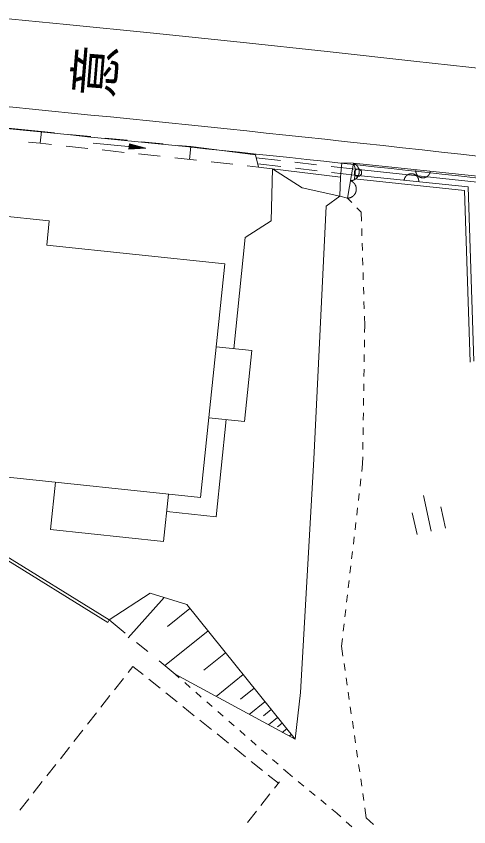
# Model space of a CAD drawing. Units: millimetres, scale not verified. Extents: x 40000 to 680000, y 20000 to 380000.
# Drawn here: x 255102 to 270618, y 276591 to 304348 of the extents above; entities that cross this region are included whole.
import ezdxf
from ezdxf.enums import TextEntityAlignment as Align

# ---------------------------------------------------------------- set-up
doc = ezdxf.new("R2010")
doc.units = ezdxf.units.MM
doc.header["$LTSCALE"] = 1000
doc.linetypes.add('CHAIN', pattern=[18.5, 12, -1.5, 3.5, -1.5])
for name, color, linetype, lineweight in [('M-BGD', 7, 'Continuous', 13), ('M-BMK', 2, 'CHAIN', 13), ('M-STR-STRC', 7, 'Continuous', 13)]:
    doc.layers.add(name, color=color, linetype=linetype, lineweight=lineweight)
doc.styles.add('ＭＳ ゴシック', font='')
doc.styles.get('ＭＳ ゴシック').set_extended_font_data('MS Gothic')

msp = doc.modelspace()

# ---------------------------------------------------------------- linework, layer by layer
at = {"layer": 'M-BGD'}
for p, q in [((255968, 300397), (252179, 300787)), ((255927, 299999), (255968, 300397)), ((256415, 300352), (255968, 300397)), ((257658, 300226), (256912, 300301)), ((258902, 300101), (258156, 300176)), ((255927, 299999), (255524, 300040)), ((255927, 299999), (256313, 299957)), ((256810, 299902), (257556, 299821)), ((257736, 299999), (259552, 299833)), ((258964, 299791), (258982, 299981)), ((259552, 299833), (258964, 299791)), ((259552, 299833), (258965, 299800)), ((259552, 299833), (258966, 299812)), ((259552, 299833), (258967, 299824)), ((259552, 299833), (258968, 299833)), ((259552, 299833), (258969, 299846)), ((259552, 299833), (258970, 299859)), ((259552, 299833), (258971, 299870)), ((259552, 299833), (258974, 299894)), ((259552, 299833), (258975, 299911)), ((259552, 299833), (258977, 299928)), ((259552, 299833), (258978, 299940)), ((259552, 299833), (258979, 299953)), ((259552, 299833), (258980, 299967)), ((259552, 299833), (258982, 299981)), ((260146, 299976), (259400, 300051)), ((261090, 299881), (260643, 299926)), ((261090, 299881), (261046, 299441)), ((263301, 299606), (261090, 299881)), ((258053, 299767), (258799, 299686)), ((259296, 299631), (260041, 299550)), ((263410, 299183), (263301, 299606)), ((260538, 299496), (261284, 299415)), ((261781, 299361), (262527, 299279)), ((263024, 299225), (263410, 299183)), ((264160, 299403), (263329, 299498)), ((264176, 299199), (263382, 299291)), ((265402, 299260), (264657, 299346)), ((266270, 299325), (266214, 298834)), ((266661, 299314), (266270, 299325)), ((266461, 298117), (266661, 299314)), ((266661, 299314), (266730, 299107)), ((266661, 299314), (271432, 298813)), ((266214, 298834), (263410, 299183)), ((263890, 299123), (263844, 297336)), ((265418, 299057), (264673, 299142)), ((266730, 299107), (265898, 299203)), ((266709, 298908), (265915, 299000)), ((266730, 299107), (266695, 298779)), ((270905, 298669), (266730, 299107)), ((270467, 298383), (266695, 298779)), ((270593, 298500), (266709, 298908)), ((270792, 292533), (270593, 298500)), ((266608, 297968), (266461, 298117)), ((270663, 292504), (270467, 298383)), ((256236, 297345), (254059, 297566)), ((266931, 297642), (266784, 297790)), ((266941, 297324), (266931, 297642)), ((256151, 296503), (256236, 297345)), ((263844, 297336), (262957, 296767)), ((266956, 296825), (266949, 297074)), ((262957, 296767), (262559, 292963)), ((262254, 295865), (256151, 296503)), ((266971, 296325), (266964, 296575)), ((266986, 295825), (266979, 296075)), ((261418, 287869), (262254, 295865)), ((267001, 295325), (266994, 295575)), ((267017, 294825), (267009, 295075)), ((267032, 294326), (267024, 294576)), ((267049, 293758), (267039, 294076)), ((267045, 293514), (267049, 293758)), ((267038, 293014), (267041, 293264)), ((261957, 293026), (263183, 292898)), ((263183, 292898), (262929, 290468)), ((267030, 292514), (267034, 292764)), ((267022, 292014), (267026, 292264)), ((267015, 291514), (267019, 291764)), ((267007, 291014), (267011, 291264)), ((267000, 290514), (267004, 290764)), ((261703, 290596), (262929, 290468)), ((262305, 290533), (261958, 287209)), ((266992, 290014), (266996, 290264)), ((266985, 289514), (266989, 289764)), ((266977, 289020), (266981, 289264)), ((266946, 288752), (266977, 289020)), ((253391, 288708), (261418, 287869)), ((266889, 288255), (266918, 288504)), ((256445, 288389), (256276, 286771)), ((260324, 287983), (260155, 286365)), ((266832, 287759), (266860, 288007)), ((269063, 287933), (269331, 286712)), ((261958, 287209), (260262, 287387)), ((266774, 287262), (266803, 287510)), ((268682, 287338), (268843, 286605)), ((269659, 287552), (269819, 286820)), ((258240, 283591), (252419, 287183)), ((258292, 283676), (252472, 287268)), ((266717, 286765), (266746, 287014)), ((256276, 286771), (260155, 286365)), ((266660, 286269), (266688, 286517)), ((266602, 285772), (266631, 286020)), ((266545, 285275), (266574, 285524)), ((266488, 284779), (266516, 285027)), ((259694, 284594), (260951, 284205)), ((266430, 284282), (266459, 284530)), ((260172, 284446), (258936, 283056)), ((261060, 284070), (260289, 283450)), ((260951, 284205), (264665, 279586)), ((266373, 283785), (266402, 284033)), ((258240, 283591), (258292, 283676)), ((258842, 283223), (258292, 283676)), ((266316, 283288), (266344, 283537)), ((261679, 283299), (260185, 282097)), ((259614, 282588), (259228, 282905)), ((266256, 282772), (266287, 283040)), ((266305, 282436), (266256, 282772)), ((262280, 282552), (261533, 281951)), ((259104, 282081), (258937, 281869)), ((259452, 281803), (259104, 282081)), ((260550, 281817), (260000, 282270)), ((266376, 281941), (266340, 282188)), ((260550, 281817), (260693, 281692)), ((264665, 279586), (260550, 281817)), ((262881, 281804), (261952, 281057)), ((258782, 281672), (258472, 281280)), ((260037, 281334), (259647, 281646)), ((260881, 281528), (261070, 281363)), ((266448, 281446), (266412, 281693)), ((261258, 281199), (261446, 281034)), ((263255, 281340), (262790, 280966)), ((266519, 280951), (266484, 281199)), ((258318, 281083), (258008, 280691)), ((260622, 280865), (260232, 281177)), ((261207, 280395), (260817, 280708)), ((261634, 280870), (261823, 280705)), ((263628, 280875), (263088, 280441)), ((266591, 280456), (266555, 280704)), ((257853, 280494), (257544, 280102)), ((262011, 280541), (262199, 280376)), ((263845, 280605), (263575, 280388)), ((261793, 279926), (261402, 280239)), ((262387, 280212), (262576, 280047)), ((264062, 280335), (263749, 280083)), ((264219, 280140), (264062, 280014)), ((266663, 279961), (266627, 280209)), ((257389, 279905), (257080, 279512)), ((262764, 279883), (262952, 279718)), ((264376, 279945), (264225, 279824)), ((262378, 279457), (261988, 279770)), ((263141, 279554), (263329, 279390)), ((264532, 279751), (264457, 279690)), ((266734, 279467), (266698, 279714)), ((256925, 279316), (256616, 278923)), ((262963, 278988), (262573, 279301)), ((263517, 279225), (263705, 279061)), ((266806, 278972), (266770, 279219)), ((256461, 278727), (256151, 278334)), ((263548, 278519), (263158, 278832)), ((263894, 278896), (264082, 278732)), ((266877, 278477), (266842, 278724)), ((264270, 278567), (264413, 278443)), ((264413, 278443), (264578, 278306)), ((255997, 278138), (255687, 277745)), ((264091, 278084), (263743, 278363)), ((264124, 278126), (263956, 277913)), ((264771, 278146), (264963, 277987)), ((266949, 277982), (266913, 278230)), ((263802, 277717), (263492, 277324)), ((265156, 277827), (265349, 277668)), ((267020, 277487), (266985, 277735)), ((255533, 277549), (255223, 277156)), ((265541, 277509), (265734, 277349)), ((263338, 277128), (263028, 276735)), ((265926, 277190), (266092, 277053)), ((266092, 277053), (266232, 276927)), ((267105, 276903), (267056, 277240)), ((266417, 276759), (266603, 276591)), ((267350, 276673), (267105, 276903))]:
    msp.add_line(p, q, dxfattribs=at)
for points in [[(266561, 298715), (266567, 298715), (266572, 298716), (266578, 298716), (266583, 298716), (266588, 298717), (266594, 298718), (266599, 298718), (266605, 298719), (266610, 298720), (266615, 298721), (266621, 298723), (266626, 298724), (266631, 298725), (266637, 298727), (266642, 298728), (266647, 298730), (266652, 298731), (266657, 298733), (266663, 298735), (266668, 298737), (266673, 298739), (266678, 298741), (266683, 298744), (266688, 298746), (266692, 298748), (266697, 298751), (266702, 298753), (266707, 298756), (266712, 298759), (266716, 298762), (266721, 298765), (266725, 298768), (266730, 298771), (266734, 298774), (266739, 298777), (266743, 298781), (266747, 298784), (266752, 298787), (266756, 298791), (266760, 298795), (266764, 298798), (266768, 298802), (266772, 298806), (266776, 298810), (266779, 298814), (266783, 298818), (266787, 298822), (266790, 298826), (266794, 298830), (266797, 298835), (266800, 298839), (266804, 298843), (266807, 298848), (266810, 298852), (266813, 298857), (266816, 298861), (266818, 298866), (266821, 298871), (266824, 298876), (266826, 298880), (266829, 298885), (266831, 298890), (266834, 298895), (266836, 298900), (266838, 298905), (266840, 298910), (266842, 298915), (266844, 298920), (266846, 298926), (266847, 298931), (266849, 298936), (266851, 298941), (266852, 298947), (266853, 298952), (266855, 298957), (266856, 298962), (266857, 298968), (266858, 298973), (266859, 298979), (266859, 298984), (266860, 298989), (266861, 298995), (266861, 299000), (266861, 299006), (266862, 299011), (266862, 299017), (266862, 299022), (266862, 299028), (266862, 299033), (266862, 299039), (266861, 299044), (266861, 299049), (266860, 299055), (266860, 299060), (266859, 299066), (266858, 299071), (266857, 299077), (266856, 299082), (266855, 299087), (266854, 299093), (266853, 299098), (266852, 299103), (266850, 299108), (266849, 299114), (266847, 299119), (266845, 299124), (266843, 299129), (266842, 299134), (266840, 299139), (266837, 299145), (266835, 299150), (266833, 299154), (266831, 299159), (266828, 299164), (266826, 299169), (266823, 299174), (266820, 299179), (266818, 299183), (266815, 299188), (266812, 299193), (266809, 299197), (266806, 299202), (266803, 299206), (266799, 299211), (266796, 299215), (266793, 299219), (266789, 299223), (266785, 299227), (266782, 299232), (266778, 299236), (266774, 299240), (266771, 299243), (266767, 299247), (266763, 299251), (266759, 299255), (266755, 299258), (266750, 299262), (266746, 299265), (266742, 299269), (266737, 299272), (266733, 299275), (266729, 299278), (266724, 299281), (266719, 299284), (266715, 299287), (266710, 299290), (266705, 299293), (266701, 299295), (266696, 299298), (266691, 299301), (266686, 299303), (266681, 299305), (266676, 299307), (266671, 299310), (266666, 299312), (266661, 299314)], [(263890, 299123), (264907, 298472), (266192, 298184)], [(268900, 298678), (268900, 298683), (268900, 298687), (268901, 298691), (268901, 298696), (268901, 298700), (268901, 298705), (268901, 298709), (268901, 298713), (268901, 298718), (268900, 298722), (268900, 298727), (268900, 298731), (268899, 298735), (268898, 298740), (268898, 298744), (268897, 298748), (268896, 298753), (268895, 298757), (268894, 298761), (268893, 298766), (268892, 298770), (268891, 298774), (268890, 298778), (268888, 298783), (268887, 298787), (268885, 298791), (268884, 298795), (268882, 298799), (268881, 298803), (268879, 298807), (268877, 298811), (268875, 298815), (268873, 298819), (268871, 298823), (268869, 298827), (268867, 298831), (268864, 298835), (268862, 298838), (268860, 298842), (268857, 298846), (268855, 298849), (268852, 298853), (268849, 298856), (268847, 298860), (268844, 298863), (268841, 298867), (268838, 298870), (268835, 298873), (268832, 298877), (268829, 298880), (268826, 298883), (268823, 298886), (268820, 298889), (268816, 298892), (268813, 298895), (268810, 298898), (268806, 298900), (268803, 298903), (268799, 298906), (268796, 298908), (268792, 298911), (268788, 298913), (268785, 298916), (268781, 298918), (268777, 298920), (268773, 298922), (268769, 298924), (268765, 298927), (268761, 298929), (268757, 298930), (268753, 298932), (268749, 298934), (268745, 298936), (268741, 298937), (268737, 298939), (268733, 298940), (268729, 298942), (268725, 298943), (268720, 298944), (268716, 298946), (268712, 298947), (268708, 298948), (268703, 298949), (268699, 298950), (268695, 298950), (268690, 298951), (268686, 298952), (268682, 298952), (268677, 298953), (268673, 298953), (268668, 298954), (268664, 298954), (268660, 298954), (268655, 298954), (268651, 298954), (268646, 298954), (268642, 298954), (268637, 298954), (268633, 298954), (268629, 298953), (268624, 298953), (268620, 298952), (268616, 298952), (268611, 298951), (268607, 298950), (268602, 298950), (268598, 298949), (268594, 298948), (268590, 298947), (268585, 298945), (268581, 298944), (268577, 298943), (268573, 298942), (268568, 298940), (268564, 298939), (268560, 298937), (268556, 298936), (268552, 298934), (268548, 298932), (268544, 298930), (268540, 298928), (268536, 298926), (268532, 298924), (268528, 298922), (268524, 298920), (268521, 298918), (268517, 298915), (268513, 298913), (268510, 298910), (268506, 298908), (268502, 298905), (268499, 298903), (268495, 298900), (268492, 298897), (268489, 298894), (268485, 298891), (268482, 298888), (268479, 298885), (268476, 298882), (268472, 298879), (268469, 298876), (268466, 298873), (268463, 298870), (268461, 298866), (268458, 298863), (268455, 298859), (268452, 298856), (268450, 298852), (268447, 298849), (268445, 298845), (268442, 298842), (268440, 298838), (268437, 298834), (268435, 298830), (268433, 298826), (268431, 298823), (268429, 298819), (268427, 298815), (268425, 298811), (268423, 298807), (268421, 298803), (268419, 298799), (268418, 298795), (268416, 298790), (268415, 298786), (268413, 298782), (268412, 298778), (268411, 298774), (268410, 298769), (268409, 298765), (268407, 298761), (268407, 298757), (268406, 298752), (268405, 298748), (268404, 298744), (268403, 298739), (268403, 298735), (268402, 298730)], [(268798, 299089), (268798, 299085), (268797, 299081), (268797, 299076), (268797, 299072), (268797, 299068), (268797, 299063), (268797, 299059), (268797, 299054), (268797, 299050), (268797, 299046), (268798, 299041), (268798, 299037), (268798, 299033), (268799, 299028), (268800, 299024), (268800, 299020), (268801, 299015), (268802, 299011), (268803, 299007), (268804, 299002), (268805, 298998), (268806, 298994), (268808, 298990), (268809, 298986), (268810, 298981), (268812, 298977), (268813, 298973), (268815, 298969), (268817, 298965), (268819, 298961), (268820, 298957), (268822, 298953), (268824, 298949), (268826, 298945), (268828, 298941), (268831, 298938), (268833, 298934), (268835, 298930), (268837, 298926), (268840, 298923), (268842, 298919), (268845, 298916), (268848, 298912), (268850, 298909), (268853, 298905), (268856, 298902), (268859, 298899), (268862, 298895), (268865, 298892), (268868, 298889), (268871, 298886), (268874, 298883), (268877, 298880), (268880, 298877), (268884, 298874), (268887, 298871), (268890, 298868), (268894, 298866), (268897, 298863), (268901, 298860), (268904, 298858), (268908, 298855), (268912, 298853), (268915, 298851), (268919, 298848), (268923, 298846), (268927, 298844), (268931, 298842), (268935, 298840), (268939, 298838), (268943, 298836), (268947, 298834), (268951, 298833), (268955, 298831), (268959, 298829), (268963, 298828), (268967, 298826), (268971, 298825), (268975, 298824), (268980, 298823), (268984, 298821), (268988, 298820), (268992, 298819), (268997, 298818), (269001, 298818), (269005, 298817), (269010, 298816), (269014, 298816), (269018, 298815), (269023, 298815), (269027, 298814), (269031, 298814), (269036, 298814), (269040, 298814), (269045, 298813), (269049, 298813), (269053, 298814), (269058, 298814), (269062, 298814), (269066, 298814), (269071, 298815), (269075, 298815), (269080, 298816), (269084, 298816), (269088, 298817), (269093, 298818), (269097, 298819), (269101, 298819), (269105, 298820), (269110, 298822), (269114, 298823), (269118, 298824), (269122, 298825), (269127, 298827), (269131, 298828), (269135, 298830), (269139, 298831), (269143, 298833), (269147, 298834), (269151, 298836), (269155, 298838), (269159, 298840), (269163, 298842), (269167, 298844), (269170, 298846), (269174, 298849), (269178, 298851), (269182, 298853), (269185, 298856), (269189, 298858), (269193, 298861), (269196, 298863), (269200, 298866), (269203, 298868), (269206, 298871), (269210, 298874), (269213, 298877), (269216, 298880), (269220, 298883), (269223, 298886), (269226, 298889), (269229, 298892), (269232, 298896), (269235, 298899), (269238, 298902), (269240, 298906), (269243, 298909), (269246, 298912), (269248, 298916), (269251, 298920), (269253, 298923), (269256, 298927), (269258, 298930), (269261, 298934), (269263, 298938), (269265, 298942), (269267, 298946), (269269, 298950), (269271, 298953), (269273, 298957), (269275, 298961), (269277, 298965), (269278, 298969), (269280, 298974), (269281, 298978), (269283, 298982), (269284, 298986), (269286, 298990), (269287, 298994), (269288, 298999), (269289, 299003), (269290, 299007), (269291, 299011), (269292, 299016), (269293, 299020), (269293, 299024), (269294, 299029), (269295, 299033), (269295, 299037)], [(266214, 298834), (266192, 298184), (266461, 298117)], [(266461, 298117), (266467, 298117), (266472, 298117), (266478, 298117), (266483, 298118), (266489, 298119), (266494, 298119), (266499, 298120), (266505, 298121), (266510, 298122), (266516, 298123), (266521, 298124), (266526, 298125), (266532, 298127), (266537, 298128), (266542, 298130), (266547, 298131), (266552, 298133), (266558, 298135), (266563, 298137), (266568, 298139), (266573, 298141), (266578, 298143), (266583, 298145), (266588, 298147), (266593, 298150), (266598, 298152), (266602, 298155), (266607, 298158), (266612, 298160), (266616, 298163), (266621, 298166), (266626, 298169), (266630, 298172), (266635, 298175), (266639, 298179), (266643, 298182), (266648, 298185), (266652, 298189), (266656, 298192), (266660, 298196), (266664, 298200), (266668, 298204), (266672, 298207), (266676, 298211), (266679, 298215), (266683, 298219), (266687, 298223), (266690, 298228), (266694, 298232), (266697, 298236), (266700, 298240), (266704, 298245), (266707, 298249), (266710, 298254), (266713, 298258), (266716, 298263), (266719, 298268), (266721, 298272), (266724, 298277), (266727, 298282), (266729, 298287), (266732, 298292), (266734, 298297), (266736, 298302), (266738, 298307), (266740, 298312), (266742, 298317), (266744, 298322), (266746, 298327), (266748, 298332), (266749, 298338), (266751, 298343), (266752, 298348), (266754, 298353), (266755, 298359), (266756, 298364), (266757, 298369), (266758, 298375), (266759, 298380), (266759, 298386), (266760, 298391), (266761, 298396), (266761, 298402), (266762, 298407), (266762, 298413), (266762, 298418), (266762, 298424), (266762, 298429), (266762, 298435), (266762, 298440), (266761, 298446), (266761, 298451), (266761, 298456), (266760, 298462), (266759, 298467), (266758, 298473), (266758, 298478), (266757, 298483), (266756, 298489), (266754, 298494), (266753, 298499), (266752, 298505), (266750, 298510), (266749, 298515), (266747, 298520), (266745, 298526), (266744, 298531), (266742, 298536), (266740, 298541), (266738, 298546), (266735, 298551), (266733, 298556), (266731, 298561), (266728, 298566), (266726, 298571), (266723, 298575), (266721, 298580), (266718, 298585), (266715, 298590), (266712, 298594), (266709, 298599), (266706, 298603), (266703, 298608), (266699, 298612), (266696, 298616), (266693, 298621), (266689, 298625), (266686, 298629), (266682, 298633), (266678, 298637), (266675, 298641), (266671, 298645), (266667, 298649), (266663, 298652), (266659, 298656), (266655, 298660), (266651, 298663), (266646, 298667), (266642, 298670), (266638, 298673), (266633, 298677), (266629, 298680), (266624, 298683), (266620, 298686), (266615, 298689), (266610, 298692), (266606, 298694), (266601, 298697), (266596, 298700), (266591, 298702), (266586, 298704), (266581, 298707), (266576, 298709), (266571, 298711), (266566, 298713), (266561, 298715)], [(266192, 298184), (265728, 297845), (265306, 289178), (264847, 281189), (264665, 279586), (260951, 284205), (259694, 284594), (258292, 283676)]]:
    msp.add_lwpolyline(points, dxfattribs=at)
msp.add_circle((266819, 298991), 125, dxfattribs=at)
msp.add_arc((146298, -811961), 1117734, 83.57244, 84.5264, dxfattribs=at)
at = {"layer": 'M-BMK'}
msp.add_lwpolyline([(274687, 302149), (271712, 302482), (268737, 302812), (265762, 303138), (262785, 303458), (259808, 303769), (256830, 304068), (253850, 304355), (250869, 304626), (247887, 304879), (244903, 305112), (241917, 305324), (238929, 305511), (235940, 305671), (232950, 305803), (231643, 305850)], dxfattribs=at)
at = {"layer": 'M-STR-STRC'}
msp.add_arc((146298, -811961), 1118484, 83.42584, 84.5264, dxfattribs=at)

# ---------------------------------------------------------------- texts
at = {"layer": 'M-STR-STRC', "style": 'ＭＳ ゴシック'}
msp.add_text('意', height=1320, rotation=85.279, dxfattribs=at).set_placement((257804, 302465), align=Align.MIDDLE_CENTER)

doc.saveas('drawing.dxf')
